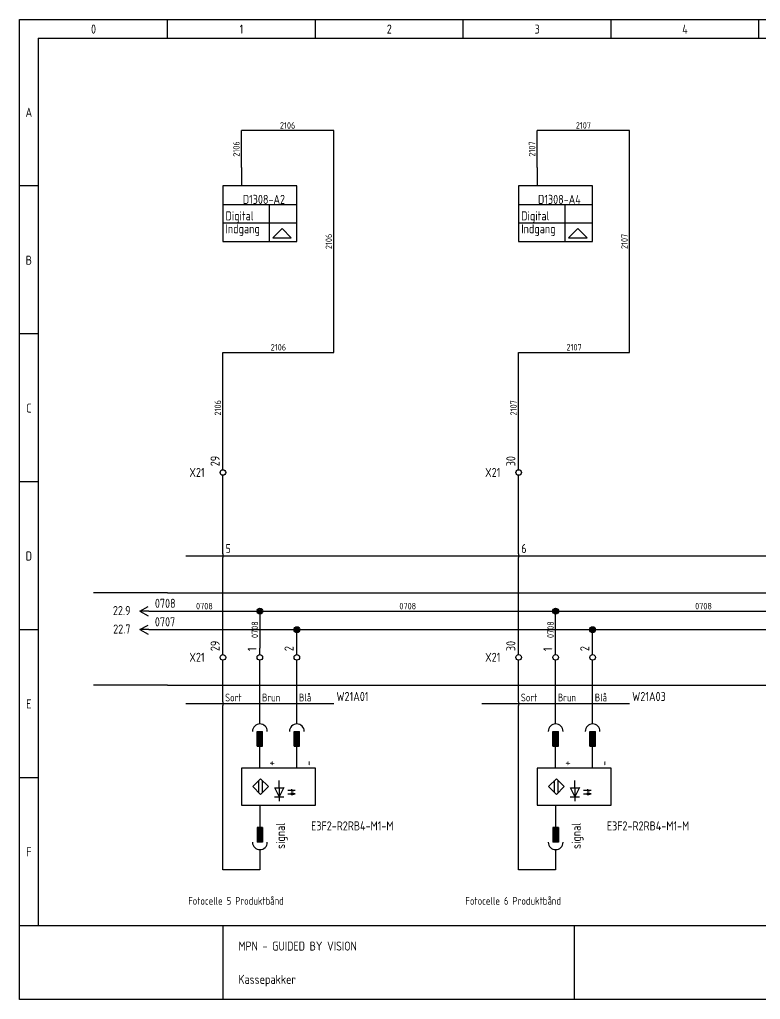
# Model space of a CAD drawing. Extents: x 10 to 410, y 10 to 275.
# Drawn here: x 10 to 210.4, y 10 to 275 of the extents above; entities that cross this region are included whole.
import ezdxf
from ezdxf.enums import TextEntityAlignment as Align

# ---------------------------------------------------------------- set-up
doc = ezdxf.new("R2010")
doc.units = 0
doc.linetypes.add('CADDY_SOLID', pattern=[0])
doc.layers.get('0').update_dxf_attribs({"linetype": 'CONTINUOUS'})
doc.layers.add('2', color=7, linetype='CONTINUOUS')
doc.styles.add('CADDY_VECTORFONT1P', font='isocp___.ttf', dxfattribs={"width": 0.9})

# ---------------------------------------------------------------- blocks, each defined once
blk = doc.blocks.new('BLK1')
at = {"linetype": 'CADDY_SOLID'}
for p, q in [((10, 10), (10, 275)), ((10, 275), (410, 275)), ((50, 270), (50, 275)), ((90, 270), (90, 275)), ((130, 270), (130, 275)), ((170, 270), (170, 275)), ((210, 270), (210, 275)), ((15, 270), (15, 30)), ((15, 270), (405, 270)), ((15, 230), (10, 230)), ((15, 190), (10, 190)), ((15, 150), (10, 150)), ((10, 110), (15, 110)), ((10, 70), (15, 70)), ((10, 30), (410, 30)), ((10, 30), (15, 30)), ((65, 30), (65, 10)), ((160, 30), (160, 10)), ((410, 10), (10, 10))]:
    blk.add_line(p, q, dxfattribs=at)
at = {"style": 'CADDY_VECTORFONT1P', "width": 0.9}
for s, p in [('0', (30, 271.2)), ('1', (70, 271.2)), ('2', (110, 271.2)), ('3', (150, 271.2)), ('4', (190, 271.2)), ('A', (12.5, 248.7)), ('B', (12.5, 208.7)), ('C', (12.5, 168.7)), ('D', (12.5, 128.7)), ('E', (12.5, 88.7)), ('F', (12.5, 48.7))]:
    blk.add_text(s, height=2.45, dxfattribs=at).set_placement(p, align=Align.CENTER)
for s, p in [('MPN - GUIDED BY VISION', (69.2, 23.2)), ('Kassepakker', (69.2, 14.2))]:
    blk.add_text(s, height=2.45, dxfattribs=at).set_placement(p)
blk = doc.blocks.new('BLK3')
at = {"linetype": 'CADDY_SOLID'}
for p, q in [((155, 84.5), (155, 90)), ((154.25, 82.5), (155.75, 82.5)), ((154.25, 78.5), (154.25, 82.5)), ((154.5, 78.5), (154.5, 82.5)), ((154.75, 78.5), (154.75, 82.5)), ((155, 72.5), (155, 82.5)), ((155.25, 78.5), (155.25, 82.5)), ((155.5, 78.5), (155.5, 82.5)), ((155.75, 78.5), (155.75, 82.5)), ((154.25, 78.5), (155.75, 78.5))]:
    blk.add_line(p, q, dxfattribs=at)
blk.add_lwpolyline([(157, 82.5), (156.96, 82.89), (156.85, 83.27), (156.66, 83.61), (156.41, 83.91), (156.11, 84.16), (155.77, 84.35), (155.39, 84.46), (155, 84.5), (154.61, 84.46), (154.23, 84.35), (153.89, 84.16), (153.59, 83.91), (153.34, 83.61), (153.15, 83.27), (153.04, 82.89), (153, 82.5)], dxfattribs=at)
at = {"style": 'CADDY_VECTORFONT1P', "width": 0.9}
blk.add_attdef('$TAG175000_00', (154.05, 85.4), '', height=2.45, rotation=90, dxfattribs=at)
at = {"style": 'CADDY_VECTORFONT1P', "width": 0.9, "flags": 1}
for tag, p in [('$TAG160010', (150.5, 81.3)), ('$TAG160040', (150.1, 74.3))]:
    blk.add_attdef(tag, text='', height=2.45, dxfattribs=at).set_placement(p, align=Align.RIGHT)
at = {"style": 'CADDY_VECTORFONT1P', "width": 0.9}
blk.add_attdef('$TAG160030', text='', height=2.45, dxfattribs=at).set_placement((150.1, 77.8), align=Align.RIGHT)
blk.add_attdef('$TAG175000_01', text='', height=2.45, rotation=90, dxfattribs=at).set_placement((154.05, 76.9), align=Align.RIGHT)
blk = doc.blocks.new('BLK4')
at = {"linetype": 'CADDY_SOLID'}
for p, q in [((165, 84.5), (165, 90)), ((164.25, 82.5), (165.75, 82.5)), ((164.25, 78.5), (164.25, 82.5)), ((164.5, 78.5), (164.5, 82.5)), ((164.75, 78.5), (164.75, 82.5)), ((165, 72.5), (165, 82.5)), ((165.25, 78.5), (165.25, 82.5)), ((165.5, 78.5), (165.5, 82.5)), ((165.75, 78.5), (165.75, 82.5)), ((164.25, 78.5), (165.75, 78.5))]:
    blk.add_line(p, q, dxfattribs=at)
blk.add_lwpolyline([(167, 82.5), (166.96, 82.89), (166.85, 83.27), (166.66, 83.61), (166.41, 83.91), (166.11, 84.16), (165.77, 84.35), (165.39, 84.46), (165, 84.5), (164.61, 84.46), (164.23, 84.35), (163.89, 84.16), (163.59, 83.91), (163.34, 83.61), (163.15, 83.27), (163.04, 82.89), (163, 82.5)], dxfattribs=at)
at = {"style": 'CADDY_VECTORFONT1P', "width": 0.9}
blk.add_attdef('$TAG175000_00', (164.05, 85.4), '', height=2.45, rotation=90, dxfattribs=at)
at = {"style": 'CADDY_VECTORFONT1P', "width": 0.9, "flags": 1}
for tag, p in [('$TAG160010', (160.5, 81.3)), ('$TAG160040', (160.1, 74.3))]:
    blk.add_attdef(tag, text='', height=2.45, dxfattribs=at).set_placement(p, align=Align.RIGHT)
at = {"style": 'CADDY_VECTORFONT1P', "width": 0.9}
blk.add_attdef('$TAG160030', text='', height=2.45, dxfattribs=at).set_placement((160.1, 77.8), align=Align.RIGHT)
blk.add_attdef('$TAG175000_01', text='', height=2.45, rotation=90, dxfattribs=at).set_placement((164.05, 76.9), align=Align.RIGHT)
blk = doc.blocks.new('BLK5')
at = {"linetype": 'CADDY_SOLID'}
for p, q in [((155, 62.5), (155, 52.5)), ((154.25, 56.5), (154.25, 52.5)), ((155.75, 56.5), (154.25, 56.5)), ((154.5, 56.5), (154.5, 52.5)), ((154.75, 56.5), (154.75, 52.5)), ((155.25, 56.5), (155.25, 52.5)), ((155.5, 56.5), (155.5, 52.5)), ((155.75, 56.5), (155.75, 52.5)), ((155.75, 52.5), (154.25, 52.5)), ((155, 50.5), (155, 45))]:
    blk.add_line(p, q, dxfattribs=at)
blk.add_lwpolyline([(153, 52.5), (153.04, 52.11), (153.15, 51.73), (153.34, 51.39), (153.59, 51.09), (153.89, 50.84), (154.23, 50.65), (154.61, 50.54), (155, 50.5), (155.39, 50.54), (155.77, 50.65), (156.11, 50.84), (156.41, 51.09), (156.66, 51.39), (156.85, 51.73), (156.96, 52.11), (157, 52.5)], dxfattribs=at)
at = {"style": 'CADDY_VECTORFONT1P', "width": 0.9}
blk.add_attdef('$TAG175000_00', (154.05, 57.4), '', height=2.45, rotation=90, dxfattribs=at)
at = {"style": 'CADDY_VECTORFONT1P', "width": 0.9, "flags": 1}
for tag, p in [('$TAG160010', (150.5, 51.3)), ('$TAG160040', (150.1, 44.3))]:
    blk.add_attdef(tag, text='', height=2.45, dxfattribs=at).set_placement(p, align=Align.RIGHT)
at = {"style": 'CADDY_VECTORFONT1P', "width": 0.9}
blk.add_attdef('$TAG160030', text='', height=2.45, dxfattribs=at).set_placement((150.1, 47.8), align=Align.RIGHT)
blk.add_attdef('$TAG175000_01', text='', height=2.45, rotation=90, dxfattribs=at).set_placement((154.05, 48.9), align=Align.RIGHT)
blk = doc.blocks.new('BLK2')
at = {"linetype": 'CADDY_SOLID'}
for p, q in [((150, 72.5), (150, 62.5)), ((170, 72.5), (150, 72.5)), ((170, 62.5), (170, 72.5)), ((155.2, 69.7), (153.08, 67.58)), ((154.7, 65.96), (154.7, 69.2)), ((155.2, 69.7), (157.32, 67.58)), ((155.7, 65.96), (155.7, 69.2)), ((160.2, 67.33), (160.2, 69.2)), ((153.08, 67.58), (155.2, 65.46)), ((155.2, 65.46), (157.32, 67.58)), ((158.95, 67.33), (160.2, 64.83)), ((159, 67.2), (161.4, 67.2)), ((161.45, 67.33), (160.2, 64.83)), ((160.2, 67.33), (160.2, 64.83)), ((162.58, 66.58), (164.58, 66.58)), ((163.58, 66.83), (163.58, 66.33)), ((163.58, 66.33), (164.58, 66.58)), ((158.95, 64.83), (161.45, 64.83)), ((160.2, 64.83), (160.2, 63.58)), ((162.58, 65.58), (164.58, 65.58)), ((164.58, 65.58), (163.58, 65.83)), ((163.58, 65.33), (163.58, 65.83)), ((163.58, 65.33), (164.58, 65.58)), ((150, 62.5), (170, 62.5))]:
    blk.add_line(p, q, dxfattribs=at)
for name in ['BLK3', 'BLK4', 'BLK5']:
    blk.add_blockref(name, (0, 0, 1))
at = {"style": 'CADDY_VECTORFONT1P', "width": 0.9}
for s, p in [('+', (159.3, 73.2)), ('-', (169.3, 73.2)), ('signal', (161.8, 50.7))]:
    blk.add_text(s, height=2.45, rotation=90, dxfattribs=at).set_placement(p)
blk = doc.blocks.new('BLK6')
at = {"linetype": 'CADDY_SOLID'}
for p, q in [((155, 103.25), (155, 105)), ((155, 100), (155, 101.75))]:
    blk.add_line(p, q, dxfattribs=at)
blk.add_circle((155, 102.5), 0.75, dxfattribs=at)
at = {"style": 'CADDY_VECTORFONT1P', "width": 0.9, "flags": 1}
blk.add_attdef('$TAG160410', (157.6, 104.2), '', height=2.45, rotation=90, dxfattribs=at)
at = {"layer": '2', "style": 'CADDY_VECTORFONT1P', "width": 0.9}
blk.add_attdef('$TAG160400', (154.1, 104.2), '', height=2.45, rotation=90, dxfattribs=at)
at = {"layer": '2', "style": 'CADDY_VECTORFONT1P', "width": 0.9, "flags": 1}
for tag, p in [('$TAG140020', (150.05, 108.3)), ('$TAG140050', (150.05, 104.8)), ('$TAG160010', (150.05, 101.3)), ('$TAG160030', (150.05, 97.8)), ('$TAG160040', (150.05, 92.8))]:
    blk.add_attdef(tag, text='', height=2.45, dxfattribs=at).set_placement(p, align=Align.RIGHT)
blk = doc.blocks.new('BLK7')
at = {"linetype": 'CADDY_SOLID'}
for p, q in [((165, 103.25), (165, 105)), ((165, 100), (165, 101.75))]:
    blk.add_line(p, q, dxfattribs=at)
blk.add_circle((165, 102.5), 0.75, dxfattribs=at)
at = {"style": 'CADDY_VECTORFONT1P', "width": 0.9, "flags": 1}
blk.add_attdef('$TAG160410', (167.6, 104.2), '', height=2.45, rotation=90, dxfattribs=at)
at = {"layer": '2', "style": 'CADDY_VECTORFONT1P', "width": 0.9}
blk.add_attdef('$TAG160400', (164.1, 104.2), '', height=2.45, rotation=90, dxfattribs=at)
at = {"layer": '2', "style": 'CADDY_VECTORFONT1P', "width": 0.9, "flags": 1}
for tag, p in [('$TAG140020', (160.05, 108.3)), ('$TAG140050', (160.05, 104.8)), ('$TAG160010', (160.05, 101.3)), ('$TAG160030', (160.05, 97.8)), ('$TAG160040', (160.05, 92.8))]:
    blk.add_attdef(tag, text='', height=2.45, dxfattribs=at).set_placement(p, align=Align.RIGHT)
blk = doc.blocks.new('BLK8')
at = {"linetype": 'CADDY_SOLID'}
for p, q in [((145, 103.25), (145, 105)), ((145, 100), (145, 101.75))]:
    blk.add_line(p, q, dxfattribs=at)
blk.add_circle((145, 102.5), 0.75, dxfattribs=at)
at = {"style": 'CADDY_VECTORFONT1P', "width": 0.9, "flags": 1}
blk.add_attdef('$TAG160410', (147.6, 104.2), '', height=2.45, rotation=90, dxfattribs=at)
at = {"layer": '2', "style": 'CADDY_VECTORFONT1P', "width": 0.9}
blk.add_attdef('$TAG160400', (144.1, 104.2), '', height=2.45, rotation=90, dxfattribs=at)
at = {"layer": '2', "style": 'CADDY_VECTORFONT1P', "width": 0.9, "flags": 1}
for tag, p in [('$TAG140020', (140.05, 108.3)), ('$TAG140050', (140.05, 104.8)), ('$TAG160030', (140.05, 97.8)), ('$TAG160040', (140.05, 92.8))]:
    blk.add_attdef(tag, text='', height=2.45, dxfattribs=at).set_placement(p, align=Align.RIGHT)
at = {"layer": '2', "style": 'CADDY_VECTORFONT1P', "width": 0.9}
blk.add_attdef('$TAG160010', text='', height=2.45, dxfattribs=at).set_placement((140.05, 101.3), align=Align.RIGHT)
blk = doc.blocks.new('BLK10')
at = {"linetype": 'CADDY_SOLID'}
for p, q in [((75, 84.5), (75, 90)), ((74.25, 82.5), (75.75, 82.5)), ((74.25, 78.5), (74.25, 82.5)), ((74.5, 78.5), (74.5, 82.5)), ((74.75, 78.5), (74.75, 82.5)), ((75, 72.5), (75, 82.5)), ((75.25, 78.5), (75.25, 82.5)), ((75.5, 78.5), (75.5, 82.5)), ((75.75, 78.5), (75.75, 82.5)), ((74.25, 78.5), (75.75, 78.5))]:
    blk.add_line(p, q, dxfattribs=at)
blk.add_lwpolyline([(77, 82.5), (76.96, 82.89), (76.85, 83.27), (76.66, 83.61), (76.41, 83.91), (76.11, 84.16), (75.77, 84.35), (75.39, 84.46), (75, 84.5), (74.61, 84.46), (74.23, 84.35), (73.89, 84.16), (73.59, 83.91), (73.34, 83.61), (73.15, 83.27), (73.04, 82.89), (73, 82.5)], dxfattribs=at)
at = {"style": 'CADDY_VECTORFONT1P', "width": 0.9}
blk.add_attdef('$TAG175000_00', (74.05, 85.4), '', height=2.45, rotation=90, dxfattribs=at)
at = {"style": 'CADDY_VECTORFONT1P', "width": 0.9, "flags": 1}
for tag, p in [('$TAG160010', (70.5, 81.3)), ('$TAG160040', (70.1, 74.3))]:
    blk.add_attdef(tag, text='', height=2.45, dxfattribs=at).set_placement(p, align=Align.RIGHT)
at = {"style": 'CADDY_VECTORFONT1P', "width": 0.9}
blk.add_attdef('$TAG160030', text='', height=2.45, dxfattribs=at).set_placement((70.1, 77.8), align=Align.RIGHT)
blk.add_attdef('$TAG175000_01', text='', height=2.45, rotation=90, dxfattribs=at).set_placement((74.05, 76.9), align=Align.RIGHT)
blk = doc.blocks.new('BLK11')
at = {"linetype": 'CADDY_SOLID'}
for p, q in [((85, 84.5), (85, 90)), ((84.25, 82.5), (85.75, 82.5)), ((84.25, 78.5), (84.25, 82.5)), ((84.5, 78.5), (84.5, 82.5)), ((84.75, 78.5), (84.75, 82.5)), ((85, 72.5), (85, 82.5)), ((85.25, 78.5), (85.25, 82.5)), ((85.5, 78.5), (85.5, 82.5)), ((85.75, 78.5), (85.75, 82.5)), ((84.25, 78.5), (85.75, 78.5))]:
    blk.add_line(p, q, dxfattribs=at)
blk.add_lwpolyline([(87, 82.5), (86.96, 82.89), (86.85, 83.27), (86.66, 83.61), (86.41, 83.91), (86.11, 84.16), (85.77, 84.35), (85.39, 84.46), (85, 84.5), (84.61, 84.46), (84.23, 84.35), (83.89, 84.16), (83.59, 83.91), (83.34, 83.61), (83.15, 83.27), (83.04, 82.89), (83, 82.5)], dxfattribs=at)
at = {"style": 'CADDY_VECTORFONT1P', "width": 0.9}
blk.add_attdef('$TAG175000_00', (84.05, 85.4), '', height=2.45, rotation=90, dxfattribs=at)
at = {"style": 'CADDY_VECTORFONT1P', "width": 0.9, "flags": 1}
for tag, p in [('$TAG160010', (80.5, 81.3)), ('$TAG160040', (80.1, 74.3))]:
    blk.add_attdef(tag, text='', height=2.45, dxfattribs=at).set_placement(p, align=Align.RIGHT)
at = {"style": 'CADDY_VECTORFONT1P', "width": 0.9}
blk.add_attdef('$TAG160030', text='', height=2.45, dxfattribs=at).set_placement((80.1, 77.8), align=Align.RIGHT)
blk.add_attdef('$TAG175000_01', text='', height=2.45, rotation=90, dxfattribs=at).set_placement((84.05, 76.9), align=Align.RIGHT)
blk = doc.blocks.new('BLK12')
at = {"linetype": 'CADDY_SOLID'}
for p, q in [((75, 62.5), (75, 52.5)), ((74.25, 56.5), (74.25, 52.5)), ((75.75, 56.5), (74.25, 56.5)), ((74.5, 56.5), (74.5, 52.5)), ((74.75, 56.5), (74.75, 52.5)), ((75.25, 56.5), (75.25, 52.5)), ((75.5, 56.5), (75.5, 52.5)), ((75.75, 56.5), (75.75, 52.5)), ((75.75, 52.5), (74.25, 52.5)), ((75, 50.5), (75, 45))]:
    blk.add_line(p, q, dxfattribs=at)
blk.add_lwpolyline([(73, 52.5), (73.04, 52.11), (73.15, 51.73), (73.34, 51.39), (73.59, 51.09), (73.89, 50.84), (74.23, 50.65), (74.61, 50.54), (75, 50.5), (75.39, 50.54), (75.77, 50.65), (76.11, 50.84), (76.41, 51.09), (76.66, 51.39), (76.85, 51.73), (76.96, 52.11), (77, 52.5)], dxfattribs=at)
at = {"style": 'CADDY_VECTORFONT1P', "width": 0.9}
blk.add_attdef('$TAG175000_00', (74.05, 57.4), '', height=2.45, rotation=90, dxfattribs=at)
at = {"style": 'CADDY_VECTORFONT1P', "width": 0.9, "flags": 1}
for tag, p in [('$TAG160010', (70.5, 51.3)), ('$TAG160040', (70.1, 44.3))]:
    blk.add_attdef(tag, text='', height=2.45, dxfattribs=at).set_placement(p, align=Align.RIGHT)
at = {"style": 'CADDY_VECTORFONT1P', "width": 0.9}
blk.add_attdef('$TAG160030', text='', height=2.45, dxfattribs=at).set_placement((70.1, 47.8), align=Align.RIGHT)
blk.add_attdef('$TAG175000_01', text='', height=2.45, rotation=90, dxfattribs=at).set_placement((74.05, 48.9), align=Align.RIGHT)
blk = doc.blocks.new('BLK9')
at = {"linetype": 'CADDY_SOLID'}
for p, q in [((70, 72.5), (70, 62.5)), ((90, 72.5), (70, 72.5)), ((90, 62.5), (90, 72.5)), ((75.2, 69.7), (73.08, 67.58)), ((74.7, 65.96), (74.7, 69.2)), ((75.2, 69.7), (77.32, 67.58)), ((75.7, 65.96), (75.7, 69.2)), ((80.2, 67.33), (80.2, 69.2)), ((73.08, 67.58), (75.2, 65.46)), ((75.2, 65.46), (77.32, 67.58)), ((78.95, 67.33), (80.2, 64.83)), ((79, 67.2), (81.4, 67.2)), ((81.45, 67.33), (80.2, 64.83)), ((80.2, 67.33), (80.2, 64.83)), ((82.58, 66.58), (84.58, 66.58)), ((83.58, 66.83), (83.58, 66.33)), ((83.58, 66.33), (84.58, 66.58)), ((78.95, 64.83), (81.45, 64.83)), ((80.2, 64.83), (80.2, 63.58)), ((82.58, 65.58), (84.58, 65.58)), ((84.58, 65.58), (83.58, 65.83)), ((83.58, 65.33), (83.58, 65.83)), ((83.58, 65.33), (84.58, 65.58)), ((70, 62.5), (90, 62.5))]:
    blk.add_line(p, q, dxfattribs=at)
for name in ['BLK10', 'BLK11', 'BLK12']:
    blk.add_blockref(name, (0, 0, 1))
at = {"style": 'CADDY_VECTORFONT1P', "width": 0.9}
for s, p in [('+', (79.3, 73.2)), ('-', (89.3, 73.2)), ('signal', (81.8, 50.7))]:
    blk.add_text(s, height=2.45, rotation=90, dxfattribs=at).set_placement(p)
blk = doc.blocks.new('BLK13')
at = {"linetype": 'CADDY_SOLID'}
for p, q in [((75, 103.25), (75, 105)), ((75, 100), (75, 101.75))]:
    blk.add_line(p, q, dxfattribs=at)
blk.add_circle((75, 102.5), 0.75, dxfattribs=at)
at = {"style": 'CADDY_VECTORFONT1P', "width": 0.9, "flags": 1}
blk.add_attdef('$TAG160410', (77.6, 104.2), '', height=2.45, rotation=90, dxfattribs=at)
at = {"layer": '2', "style": 'CADDY_VECTORFONT1P', "width": 0.9}
blk.add_attdef('$TAG160400', (74.1, 104.2), '', height=2.45, rotation=90, dxfattribs=at)
at = {"layer": '2', "style": 'CADDY_VECTORFONT1P', "width": 0.9, "flags": 1}
for tag, p in [('$TAG140020', (70.05, 108.3)), ('$TAG140050', (70.05, 104.8)), ('$TAG160010', (70.05, 101.3)), ('$TAG160030', (70.05, 97.8)), ('$TAG160040', (70.05, 92.8))]:
    blk.add_attdef(tag, text='', height=2.45, dxfattribs=at).set_placement(p, align=Align.RIGHT)
blk = doc.blocks.new('BLK14')
at = {"linetype": 'CADDY_SOLID'}
for p, q in [((85, 103.25), (85, 105)), ((85, 100), (85, 101.75))]:
    blk.add_line(p, q, dxfattribs=at)
blk.add_circle((85, 102.5), 0.75, dxfattribs=at)
at = {"style": 'CADDY_VECTORFONT1P', "width": 0.9, "flags": 1}
blk.add_attdef('$TAG160410', (87.6, 104.2), '', height=2.45, rotation=90, dxfattribs=at)
at = {"layer": '2', "style": 'CADDY_VECTORFONT1P', "width": 0.9}
blk.add_attdef('$TAG160400', (84.1, 104.2), '', height=2.45, rotation=90, dxfattribs=at)
at = {"layer": '2', "style": 'CADDY_VECTORFONT1P', "width": 0.9, "flags": 1}
for tag, p in [('$TAG140020', (80.05, 108.3)), ('$TAG140050', (80.05, 104.8)), ('$TAG160010', (80.05, 101.3)), ('$TAG160030', (80.05, 97.8)), ('$TAG160040', (80.05, 92.8))]:
    blk.add_attdef(tag, text='', height=2.45, dxfattribs=at).set_placement(p, align=Align.RIGHT)
blk = doc.blocks.new('BLK15')
at = {"linetype": 'CADDY_SOLID'}
for p, q in [((65, 103.25), (65, 105)), ((65, 100), (65, 101.75))]:
    blk.add_line(p, q, dxfattribs=at)
blk.add_circle((65, 102.5), 0.75, dxfattribs=at)
at = {"style": 'CADDY_VECTORFONT1P', "width": 0.9, "flags": 1}
blk.add_attdef('$TAG160410', (67.6, 104.2), '', height=2.45, rotation=90, dxfattribs=at)
at = {"layer": '2', "style": 'CADDY_VECTORFONT1P', "width": 0.9}
blk.add_attdef('$TAG160400', (64.1, 104.2), '', height=2.45, rotation=90, dxfattribs=at)
at = {"layer": '2', "style": 'CADDY_VECTORFONT1P', "width": 0.9, "flags": 1}
for tag, p in [('$TAG140020', (60.05, 108.3)), ('$TAG140050', (60.05, 104.8)), ('$TAG160030', (60.05, 97.8)), ('$TAG160040', (60.05, 92.8))]:
    blk.add_attdef(tag, text='', height=2.45, dxfattribs=at).set_placement(p, align=Align.RIGHT)
at = {"layer": '2', "style": 'CADDY_VECTORFONT1P', "width": 0.9}
blk.add_attdef('$TAG160010', text='', height=2.45, dxfattribs=at).set_placement((60.05, 101.3), align=Align.RIGHT)
blk = doc.blocks.new('BLK23')
at = {"linetype": 'CADDY_SOLID'}
blk.add_line((65, 90.5), (65, 89.5), dxfattribs=at)
at = {"style": 'CADDY_VECTORFONT1P', "width": 0.9, "flags": 1}
for tag, p in [('$TAG160210', (65.7, 90.7)), ('$TAG160220', (65.7, 85.7)), ('$TAG160230', (65.7, 80.7)), ('$TAG160040', (95.7, 75.7)), ('$TAG160101', (95.7, 70.7))]:
    blk.add_attdef(tag, p, '', height=2.45, dxfattribs=at)
at = {"style": 'CADDY_VECTORFONT1P', "width": 0.9}
for tag, p in [('$TAG160010', (95.7, 90.7)), ('$TAG160030', (95.7, 85.7)), ('$TAG160200', (95.7, 80.7))]:
    blk.add_attdef(tag, p, '', height=2.45, dxfattribs=at)
blk = doc.blocks.new('BLK34')
at = {"linetype": 'CADDY_SOLID'}
for p, q in [((85, 230), (65, 230)), ((65, 230), (65, 215)), ((85, 215), (85, 230)), ((65, 215), (85, 215))]:
    blk.add_line(p, q, dxfattribs=at)
blk = doc.blocks.new('BLK35')
at = {"linetype": 'CADDY_SOLID'}
blk.add_line((70, 235), (70, 230), dxfattribs=at)
blk = doc.blocks.new('BLK33')
at = {"linetype": 'CADDY_SOLID'}
for p, q in [((65, 225), (85, 225)), ((77.5, 225), (77.5, 215)), ((65, 220), (85, 220)), ((81, 218.5), (78.5, 216)), ((83.5, 216), (81, 218.5)), ((78.5, 216), (83.5, 216))]:
    blk.add_line(p, q, dxfattribs=at)
for name in ['BLK35', 'BLK34']:
    blk.add_blockref(name, (0, 0, 1))
at = {"style": 'CADDY_VECTORFONT1P', "width": 0.9}
for s, p in [('Digital', (65.7, 220.7)), ('Indgang', (65.7, 217.2))]:
    blk.add_text(s, height=2.45, dxfattribs=at).set_placement(p)
blk.add_attdef('$TAG175000_00', (69.05, 233.4), '', height=2.45, rotation=90, dxfattribs=at)
for tag, p in [('$TAG160030', (66.8, 229.7)), ('$TAG160040', (66.8, 226.2)), ('$TAG175100', (81.8, 225.15)), ('$TAG175110', (64.3, 219.15)), ('$TAG175120', (64.3, 216.15)), ('$TAG160500', (64.3, 212.65))]:
    blk.add_attdef(tag, text='', height=2.45, dxfattribs=at).set_placement(p, align=Align.RIGHT)
at = {"style": 'CADDY_VECTORFONT1P', "width": 0.9, "flags": 1}
blk.add_attdef('$TAG160010', text='', height=2.45, dxfattribs=at).set_placement((60.96, 224.53), align=Align.RIGHT)
blk = doc.blocks.new('BLK37')
at = {"linetype": 'CADDY_SOLID'}
for p, q in [((165, 230), (145, 230)), ((145, 230), (145, 215)), ((165, 215), (165, 230)), ((145, 215), (165, 215))]:
    blk.add_line(p, q, dxfattribs=at)
blk = doc.blocks.new('BLK38')
at = {"linetype": 'CADDY_SOLID'}
blk.add_line((150, 235), (150, 230), dxfattribs=at)
blk = doc.blocks.new('BLK36')
at = {"linetype": 'CADDY_SOLID'}
for p, q in [((145, 225), (165, 225)), ((157.5, 225), (157.5, 215)), ((145, 220), (165, 220)), ((161, 218.5), (158.5, 216)), ((163.5, 216), (161, 218.5)), ((158.5, 216), (163.5, 216))]:
    blk.add_line(p, q, dxfattribs=at)
for name in ['BLK38', 'BLK37']:
    blk.add_blockref(name, (0, 0, 1))
at = {"style": 'CADDY_VECTORFONT1P', "width": 0.9}
for s, p in [('Digital', (145.7, 220.7)), ('Indgang', (145.7, 217.2))]:
    blk.add_text(s, height=2.45, dxfattribs=at).set_placement(p)
blk.add_attdef('$TAG175000_00', (149.05, 233.4), '', height=2.45, rotation=90, dxfattribs=at)
for tag, p in [('$TAG160030', (146.8, 229.7)), ('$TAG160040', (146.8, 226.2)), ('$TAG175100', (161.8, 225.15)), ('$TAG175110', (144.3, 219.15)), ('$TAG175120', (144.3, 216.15)), ('$TAG160500', (144.3, 212.65))]:
    blk.add_attdef(tag, text='', height=2.45, dxfattribs=at).set_placement(p, align=Align.RIGHT)
at = {"style": 'CADDY_VECTORFONT1P', "width": 0.9, "flags": 1}
blk.add_attdef('$TAG160010', text='', height=2.45, dxfattribs=at).set_placement((140.96, 224.53), align=Align.RIGHT)
blk = doc.blocks.new('BLK45')
at = {"linetype": 'CADDY_SOLID'}
for p, q in [((65, 153.25), (65, 155)), ((65, 150), (65, 151.75))]:
    blk.add_line(p, q, dxfattribs=at)
blk.add_circle((65, 152.5), 0.75, dxfattribs=at)
at = {"style": 'CADDY_VECTORFONT1P', "width": 0.9, "flags": 1}
blk.add_attdef('$TAG160410', (67.6, 154.2), '', height=2.45, rotation=90, dxfattribs=at)
at = {"layer": '2', "style": 'CADDY_VECTORFONT1P', "width": 0.9}
blk.add_attdef('$TAG160400', (64.1, 154.2), '', height=2.45, rotation=90, dxfattribs=at)
at = {"layer": '2', "style": 'CADDY_VECTORFONT1P', "width": 0.9, "flags": 1}
for tag, p in [('$TAG140020', (60.05, 158.3)), ('$TAG140050', (60.05, 154.8)), ('$TAG160030', (60.05, 147.8)), ('$TAG160040', (60.05, 142.8))]:
    blk.add_attdef(tag, text='', height=2.45, dxfattribs=at).set_placement(p, align=Align.RIGHT)
at = {"layer": '2', "style": 'CADDY_VECTORFONT1P', "width": 0.9}
blk.add_attdef('$TAG160010', text='', height=2.45, dxfattribs=at).set_placement((60.05, 151.3), align=Align.RIGHT)
blk = doc.blocks.new('BLK46')
at = {"linetype": 'CADDY_SOLID'}
for p, q in [((145, 153.25), (145, 155)), ((145, 150), (145, 151.75))]:
    blk.add_line(p, q, dxfattribs=at)
blk.add_circle((145, 152.5), 0.75, dxfattribs=at)
at = {"style": 'CADDY_VECTORFONT1P', "width": 0.9, "flags": 1}
blk.add_attdef('$TAG160410', (147.6, 154.2), '', height=2.45, rotation=90, dxfattribs=at)
at = {"layer": '2', "style": 'CADDY_VECTORFONT1P', "width": 0.9}
blk.add_attdef('$TAG160400', (144.1, 154.2), '', height=2.45, rotation=90, dxfattribs=at)
at = {"layer": '2', "style": 'CADDY_VECTORFONT1P', "width": 0.9, "flags": 1}
for tag, p in [('$TAG140020', (140.05, 158.3)), ('$TAG140050', (140.05, 154.8)), ('$TAG160030', (140.05, 147.8)), ('$TAG160040', (140.05, 142.8))]:
    blk.add_attdef(tag, text='', height=2.45, dxfattribs=at).set_placement(p, align=Align.RIGHT)
at = {"layer": '2', "style": 'CADDY_VECTORFONT1P', "width": 0.9}
blk.add_attdef('$TAG160010', text='', height=2.45, dxfattribs=at).set_placement((140.05, 151.3), align=Align.RIGHT)
blk = doc.blocks.new('BLK49')
at = {"linetype": 'CADDY_SOLID'}
for p, q in [((42.5, 115), (44.75, 116.25)), ((42.5, 115), (44.75, 113.75)), ((45, 115), (42.5, 115))]:
    blk.add_line(p, q, dxfattribs=at)
at = {"style": 'CADDY_VECTORFONT1P', "width": 0.9}
blk.add_attdef('$TAG160010', (46.6, 115.9), '', height=2.45, dxfattribs=at)
blk.add_attdef('$TAG160500', text='', height=2.45, dxfattribs=at).set_placement((40, 113.95), align=Align.RIGHT)
blk = doc.blocks.new('BLK50')
at = {"linetype": 'CADDY_SOLID'}
for p, q in [((42.5, 110), (44.75, 111.25)), ((42.5, 110), (44.75, 108.75)), ((45, 110), (42.5, 110))]:
    blk.add_line(p, q, dxfattribs=at)
at = {"style": 'CADDY_VECTORFONT1P', "width": 0.9}
blk.add_attdef('$TAG160500', text='', height=2.45, dxfattribs=at).set_placement((40, 108.95), align=Align.RIGHT)
blk.add_attdef('$TAG160010', (46.6, 110.9), '', height=2.45, dxfattribs=at)
blk = doc.blocks.new('BLK51')
at = {"linetype": 'CADDY_SOLID'}
blk.add_line((145, 90.5), (145, 89.5), dxfattribs=at)
at = {"style": 'CADDY_VECTORFONT1P', "width": 0.9, "flags": 1}
for tag, p in [('$TAG160210', (145.7, 90.7)), ('$TAG160220', (145.7, 85.7)), ('$TAG160230', (145.7, 80.7)), ('$TAG160040', (175.7, 75.7)), ('$TAG160101', (175.7, 70.7))]:
    blk.add_attdef(tag, p, '', height=2.45, dxfattribs=at)
at = {"style": 'CADDY_VECTORFONT1P', "width": 0.9}
for tag, p in [('$TAG160010', (175.7, 90.7)), ('$TAG160030', (175.7, 85.7)), ('$TAG160200', (175.7, 80.7))]:
    blk.add_attdef(tag, p, '', height=2.45, dxfattribs=at)
blk = doc.blocks.new('BLK54')
at = {"linetype": 'CADDY_SOLID'}
blk.add_line((65, 130.5), (65, 129.5), dxfattribs=at)
at = {"style": 'CADDY_VECTORFONT1P', "width": 0.9}
blk.add_attdef('$TAG160210', (65.7, 130.7), '', height=2.45, dxfattribs=at)
at = {"style": 'CADDY_VECTORFONT1P', "width": 0.9, "flags": 1}
for tag, p in [('$TAG160010', (315.7, 130.7)), ('$TAG160220', (65.7, 125.7)), ('$TAG160030', (315.7, 125.7)), ('$TAG160230', (65.7, 120.7)), ('$TAG160200', (315.7, 120.7)), ('$TAG160040', (315.7, 115.7)), ('$TAG160101', (315.7, 110.7))]:
    blk.add_attdef(tag, p, '', height=2.45, dxfattribs=at)
blk = doc.blocks.new('BLK55')
at = {"linetype": 'CADDY_SOLID'}
blk.add_line((145, 130.5), (145, 129.5), dxfattribs=at)
at = {"style": 'CADDY_VECTORFONT1P', "width": 0.9}
blk.add_attdef('$TAG160210', (145.7, 130.7), '', height=2.45, dxfattribs=at)
at = {"style": 'CADDY_VECTORFONT1P', "width": 0.9, "flags": 1}
for tag, p in [('$TAG160010', (315.7, 130.7)), ('$TAG160220', (145.7, 125.7)), ('$TAG160030', (315.7, 125.7)), ('$TAG160230', (145.7, 120.7)), ('$TAG160200', (315.7, 120.7)), ('$TAG160040', (315.7, 115.7)), ('$TAG160101', (315.7, 110.7))]:
    blk.add_attdef(tag, p, '', height=2.45, dxfattribs=at)

msp = doc.modelspace()

# ---------------------------------------------------------------- linework, layer by layer
at = {"linetype": 'CADDY_SOLID'}
for p, q in [((95, 245), (70, 245)), ((70, 235), (70, 245)), ((95, 185), (95, 245)), ((150, 235), (150, 245)), ((175, 245), (150, 245)), ((175, 185), (175, 245)), ((65, 185), (95, 185)), ((65, 155), (65, 185)), ((145, 185), (175, 185)), ((145, 155), (145, 185)), ((65, 130.5), (65, 150)), ((145, 130.5), (145, 150)), ((55, 130), (315, 130)), ((65, 105), (65, 129.5)), ((145, 105), (145, 129.5)), ((50, 120), (30, 120)), ((50, 120), (350, 120)), ((45, 115), (75, 115)), ((75, 115), (75, 105)), ((75, 115), (155, 115)), ((155, 105), (155, 115)), ((155, 115), (235, 115)), ((45, 110), (85, 110)), ((85, 105), (85, 110)), ((85, 110), (165, 110)), ((165, 105), (165, 110)), ((165, 110), (245, 110)), ((65, 94.5), (65, 100)), ((75, 90), (75, 100)), ((85, 90), (85, 100)), ((145, 94.5), (145, 100)), ((155, 90), (155, 100)), ((165, 90), (165, 100)), ((50, 95), (30, 95)), ((50, 95), (350, 95)), ((65, 94.5), (65, 94.5)), ((65, 90.5), (65, 94.5)), ((145, 94.5), (145, 94.5)), ((145, 90.5), (145, 94.5)), ((55, 90), (95, 90)), ((65, 45), (65, 89.5)), ((135, 90), (175, 90)), ((145, 45), (145, 89.5)), ((75, 45), (65, 45)), ((155, 45), (145, 45))]:
    msp.add_line(p, q, dxfattribs=at)
for centre, radius in [((75, 115), 0.8), ((75, 115), 0.6), ((75, 115), 0.4), ((155, 115), 0.8), ((155, 115), 0.6), ((155, 115), 0.4), ((85, 110), 0.8), ((85, 110), 0.6), ((85, 110), 0.4), ((165, 110), 0.8), ((165, 110), 0.6), ((165, 110), 0.4)]:
    msp.add_circle(centre, radius)

# ---------------------------------------------------------------- block references
for name in ['BLK1', 'BLK9', 'BLK2']:
    msp.add_blockref(name, (0, 0, 1))
ref = msp.add_blockref('BLK33', (0, 0, 1))
ref.add_attrib('$TAG175100', 'D1308-A2', dxfattribs={"height": 2.45, "style": 'CADDY_VECTORFONT1P', "width": 0.9}).set_placement((81.8, 225.15), align=Align.RIGHT)
ref = msp.add_blockref('BLK36', (0, 0, 1))
ref.add_attrib('$TAG175100', 'D1308-A4', dxfattribs={"height": 2.45, "style": 'CADDY_VECTORFONT1P', "width": 0.9}).set_placement((161.8, 225.15), align=Align.RIGHT)
ref = msp.add_blockref('BLK45', (0, 0, 1))
ref.add_attrib('$TAG160010', 'X21', dxfattribs={"layer": '2', "height": 2.45, "style": 'CADDY_VECTORFONT1P', "width": 0.9}).set_placement((60.05, 151.3), align=Align.RIGHT)
ref.add_attrib('$TAG160400', '29', (64.1, 154.2), dxfattribs={"layer": '2', "height": 2.45, "rotation": 90, "style": 'CADDY_VECTORFONT1P', "width": 0.9})
ref = msp.add_blockref('BLK46', (0, 0, 1))
ref.add_attrib('$TAG160010', 'X21', dxfattribs={"layer": '2', "height": 2.45, "style": 'CADDY_VECTORFONT1P', "width": 0.9}).set_placement((140.05, 151.3), align=Align.RIGHT)
ref.add_attrib('$TAG160400', '30', (144.1, 154.2), dxfattribs={"layer": '2', "height": 2.45, "rotation": 90, "style": 'CADDY_VECTORFONT1P', "width": 0.9})
ref = msp.add_blockref('BLK54', (0, 0, 1))
ref.add_attrib('$TAG160210', '5', (65.7, 130.7), dxfattribs={"height": 2.45, "style": 'CADDY_VECTORFONT1P', "width": 0.9})
ref = msp.add_blockref('BLK55', (0, 0, 1))
ref.add_attrib('$TAG160210', '6', (145.7, 130.7), dxfattribs={"height": 2.45, "style": 'CADDY_VECTORFONT1P', "width": 0.9})
ref = msp.add_blockref('BLK49', (0, 0, 1))
ref.add_attrib('$TAG160010', '0708', (46.6, 115.9), dxfattribs={"height": 2.45, "style": 'CADDY_VECTORFONT1P', "width": 0.9})
ref.add_attrib('$TAG160500', '22.9', dxfattribs={"height": 2.45, "style": 'CADDY_VECTORFONT1P', "width": 0.9}).set_placement((40, 113.95), align=Align.RIGHT)
ref = msp.add_blockref('BLK50', (0, 0, 1))
ref.add_attrib('$TAG160010', '0707', (46.6, 110.9), dxfattribs={"height": 2.45, "style": 'CADDY_VECTORFONT1P', "width": 0.9})
ref.add_attrib('$TAG160500', '22.7', dxfattribs={"height": 2.45, "style": 'CADDY_VECTORFONT1P', "width": 0.9}).set_placement((40, 108.95), align=Align.RIGHT)
ref = msp.add_blockref('BLK15', (0, 0, 1))
ref.add_attrib('$TAG160010', 'X21', dxfattribs={"layer": '2', "height": 2.45, "style": 'CADDY_VECTORFONT1P', "width": 0.9}).set_placement((60.05, 101.3), align=Align.RIGHT)
ref.add_attrib('$TAG160400', '29', (64.1, 104.2), dxfattribs={"layer": '2', "height": 2.45, "rotation": 90, "style": 'CADDY_VECTORFONT1P', "width": 0.9})
ref = msp.add_blockref('BLK8', (0, 0, 1))
ref.add_attrib('$TAG160010', 'X21', dxfattribs={"layer": '2', "height": 2.45, "style": 'CADDY_VECTORFONT1P', "width": 0.9}).set_placement((140.05, 101.3), align=Align.RIGHT)
ref.add_attrib('$TAG160400', '30', (144.1, 104.2), dxfattribs={"layer": '2', "height": 2.45, "rotation": 90, "style": 'CADDY_VECTORFONT1P', "width": 0.9})
ref = msp.add_blockref('BLK13', (0, 0, 1))
ref.add_attrib('$TAG160400', '1', (74.1, 104.2), dxfattribs={"layer": '2', "height": 2.45, "rotation": 90, "style": 'CADDY_VECTORFONT1P', "width": 0.9})
ref = msp.add_blockref('BLK14', (0, 0, 1))
ref.add_attrib('$TAG160400', '2', (84.1, 104.2), dxfattribs={"layer": '2', "height": 2.45, "rotation": 90, "style": 'CADDY_VECTORFONT1P', "width": 0.9})
ref = msp.add_blockref('BLK6', (0, 0, 1))
ref.add_attrib('$TAG160400', '1', (154.1, 104.2), dxfattribs={"layer": '2', "height": 2.45, "rotation": 90, "style": 'CADDY_VECTORFONT1P', "width": 0.9})
ref = msp.add_blockref('BLK7', (0, 0, 1))
ref.add_attrib('$TAG160400', '2', (164.1, 104.2), dxfattribs={"layer": '2', "height": 2.45, "rotation": 90, "style": 'CADDY_VECTORFONT1P', "width": 0.9})
ref = msp.add_blockref('BLK23', (0, 0, 1))
ref.add_attrib('$TAG160010', 'W21A01', (95.7, 90.7), dxfattribs={"height": 2.45, "style": 'CADDY_VECTORFONT1P', "width": 0.9})
ref = msp.add_blockref('BLK51', (0, 0, 1))
ref.add_attrib('$TAG160010', 'W21A03', (175.7, 90.7), dxfattribs={"height": 2.45, "style": 'CADDY_VECTORFONT1P', "width": 0.9})

# ---------------------------------------------------------------- texts
at = {"style": 'CADDY_VECTORFONT1P', "width": 0.9}
for s, height, p in [('2106', 1.75, (82.5, 245.5)), ('2107', 1.75, (162.5, 245.5)), ('2106', 1.75, (80, 185.5)), ('2107', 1.75, (160, 185.5)), ('0708', 1.75, (60, 115.5)), ('0708', 1.75, (115, 115.5)), ('0708', 1.75, (195, 115.5)), ('E3F2-R2RB4-M1-M', 2.45, (100, 55.7)), ('E3F2-R2RB4-M1-M', 2.45, (180, 55.7))]:
    msp.add_text(s, height=height, dxfattribs=at).set_placement(p, align=Align.CENTER)
for s, p in [('2106', (69.5, 240)), ('2107', (149.5, 240)), ('2106', (94.5, 215)), ('2107', (174.5, 215)), ('2106', (64.5, 170)), ('2107', (144.5, 170)), ('0708', (74.5, 110)), ('0708', (154.5, 110))]:
    msp.add_text(s, height=1.75, rotation=90, dxfattribs=at).set_placement(p, align=Align.CENTER)
for s, p in [('Blå', (85.6, 90.6)), ('Blå', (165.6, 90.6)), ('Sort', (65.6, 90.6)), ('Brun', (75.6, 90.6)), ('Sort', (145.6, 90.6)), ('Brun', (155.6, 90.6)), ('Fotocelle 5 Produktbånd ', (55.6, 35.6)), ('Fotocelle 6 Produktbånd ', (130.6, 35.6))]:
    msp.add_text(s, height=2.1, dxfattribs=at).set_placement(p)

doc.saveas('drawing.dxf')
